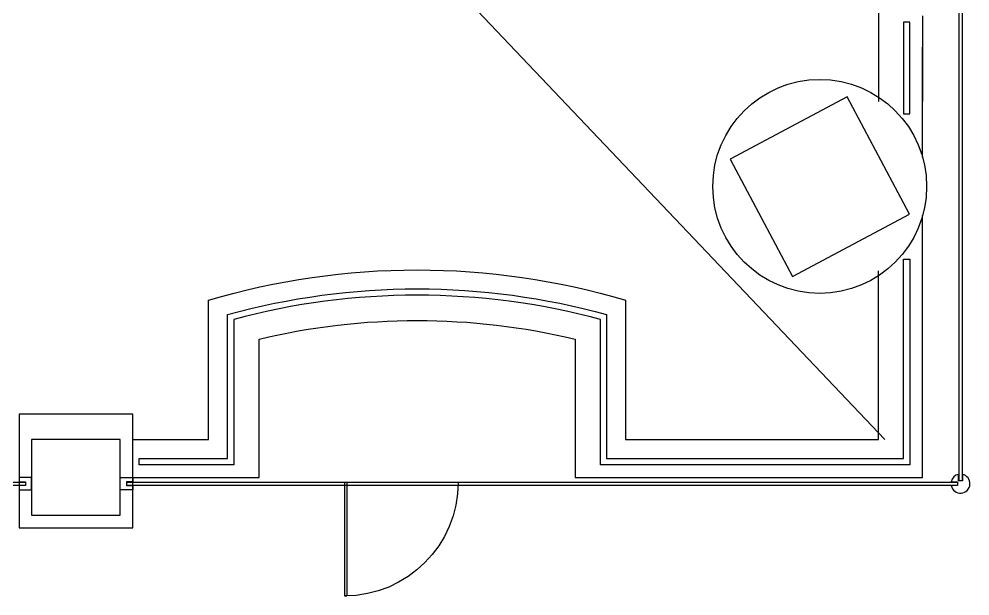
# Model space of a CAD drawing. Header units: millimetres. Extents: x -7448 to 427567, y 91657 to 341328.
# Drawn here: x 147722 to 155247, y 212204 to 216766 of the extents above; entities that cross this region are included whole.
import ezdxf

# ---------------------------------------------------------------- set-up
doc = ezdxf.new("R2010")
doc.units = ezdxf.units.MM
doc.header["$LTSCALE"] = 500
doc.header["$MEASUREMENT"] = 0
doc.linetypes.add('CEN-1', pattern=[24, 20, -2, 0, -2])
doc.layers.add('e-plan', color=9, linetype='CONTINUOUS')

# ---------------------------------------------------------------- blocks, each defined once
blk = doc.blocks.new('A$C7F1D75F0')
at = {"layer": 'e-plan'}
for p, q in [((0, 1150), (898.9, 1150)), ((0, 1150), (0, 1130)), ((0, 1130), (898.9, 1130)), ((898.9, 1150), (898.9, 1130))]:
    blk.add_line(p, q, dxfattribs=at)
blk.add_arc((0, 1150), 900, 270.00013, 0, dxfattribs=at)
blk = doc.blocks.new('2F 기둥 140514')
at = {"layer": 'e-plan', "ltscale": 0.5}
blk.add_lwpolyline([(87902.6, 82800), (88602.6, 82800), (88602.6, 83400), (87902.6, 83400)], close=True, dxfattribs=at)
blk = doc.blocks.new('1~2F TC-140305')
at = {"layer": 'e-plan', "ltscale": 0.5, "elevation": 0}
blk.add_lwpolyline([(-261763.2, -42634.1), (-261270.3, -43561.2), (-260343.2, -43068.3), (-260836.1, -42141.2)], close=True, dxfattribs=at)

msp = doc.modelspace()

# ---------------------------------------------------------------- linework, layer by layer
at = {"layer": 'e-plan', "linetype": 'CEN-1', "ltscale": 0.5}
msp.add_line((154572.2, 213441.9), (132066.6, 237110.4), dxfattribs=at)
at = {"layer": 'e-plan'}
for p, q in [((154522.2, 222491.9), (154522.2, 216114.1)), ((154872.2, 216791.9), (154872.2, 216114.1))]:
    msp.add_line(p, q, dxfattribs=at)
for points in [[(155160.2, 222541.9), (155160.2, 213115.4)], [(155184.2, 222541.9), (155184.2, 213115.4)], [(154772.2, 216741.9), (154722.2, 216741.9), (154722.2, 216016.3), (154772.2, 216016.3), (154772.2, 216741.9)], [(154872.2, 215672.4), (154872.2, 216541.9)], [(140022.2, 213103.9), (147772.2, 213103.9)], [(140022.2, 213079.9), (147772.2, 213079.9)], [(148572.2, 213103.9), (155148.7, 213103.9)], [(148572.2, 213079.9), (155148.7, 213079.9)]]:
    msp.add_lwpolyline(points, dxfattribs=at)
for points in [[(148622.2, 213141.9), (149622.2, 213141.9), (149622.2, 214235, -0.117516), (152122.2, 214235), (152122.2, 213141.9), (154872.2, 213141.9), (154872.2, 215212.1)], [(154722.2, 214868.1), (154772.2, 214868.1), (154772.2, 213241.9), (152322.2, 213241.9), (152322.2, 214390.7, 0.131908), (149422.2, 214390.7), (149422.2, 213241.9), (148672.2, 213241.9), (148672.2, 213291.9), (149372.2, 213291.9), (149372.2, 214428.9, -0.135371), (152372.2, 214428.9), (152372.2, 213291.9), (154722.2, 213291.9), (154722.2, 214868.1)], [(148622.2, 213441.9), (149222.2, 213441.9), (149222.2, 214541.9, -0.145455), (152522.2, 214541.9), (152522.2, 213441.9), (154522.2, 213441.9), (154522.2, 214774.7)]]:
    msp.add_lwpolyline(points, format="xyb", dxfattribs=at)
at = {"layer": 'e-plan', "ltscale": 0.5}
msp.add_lwpolyline([(147722.2, 212741.9), (148622.2, 212741.9), (148622.2, 213641.9), (147722.2, 213641.9)], close=True, dxfattribs=at)
at = {"layer": 'e-plan'}
for points in [[(147822.2, 213076.9), (147822.2, 213076.9), (147822.2, 213106.9), (147822.2, 213106.9), (147822.2, 213141.9), (147722.2, 213141.9), (147722.2, 213106.9), (147772.2, 213106.9), (147772.2, 213076.9), (147722.2, 213076.9), (147722.2, 213041.9), (147822.2, 213041.9)], [(148522.2, 213076.9), (148522.2, 213076.9), (148522.2, 213106.9), (148522.2, 213106.9), (148522.2, 213141.9), (148622.2, 213141.9), (148622.2, 213106.9), (148572.2, 213106.9), (148572.2, 213076.9), (148622.2, 213076.9), (148622.2, 213041.9), (148522.2, 213041.9)]]:
    msp.add_lwpolyline(points, close=True, dxfattribs=at)
msp.add_lwpolyline([(155187.2, 213165.4), (155187.2, 213115.4), (155157.2, 213115.4), (155157.2, 213165.4, 0.300641), (155098.7, 213106.9), (155148.7, 213106.9), (155148.7, 213076.9), (155098.7, 213076.9, 1.859542)], format="xyb", close=True, dxfattribs=at)
at = {"layer": 'e-plan', "ltscale": 0.5}
msp.add_circle((154058.2, 215442.2), 845.9, dxfattribs=at)

# ---------------------------------------------------------------- block references
at = {"layer": 'e-plan'}
for name, p in [('1~2F TC-140305', (415112.2, 258291.9)), ('2F 기둥 140514', (59919.5, 130041.9))]:
    msp.add_blockref(name, p, dxfattribs=at)
at = {"layer": 'e-plan', "xscale": -1, "rotation": 90.00012465095237}
msp.add_blockref('A$C7F1D75F0', (151447.2, 213103.9), dxfattribs=at)

doc.saveas('drawing.dxf')
